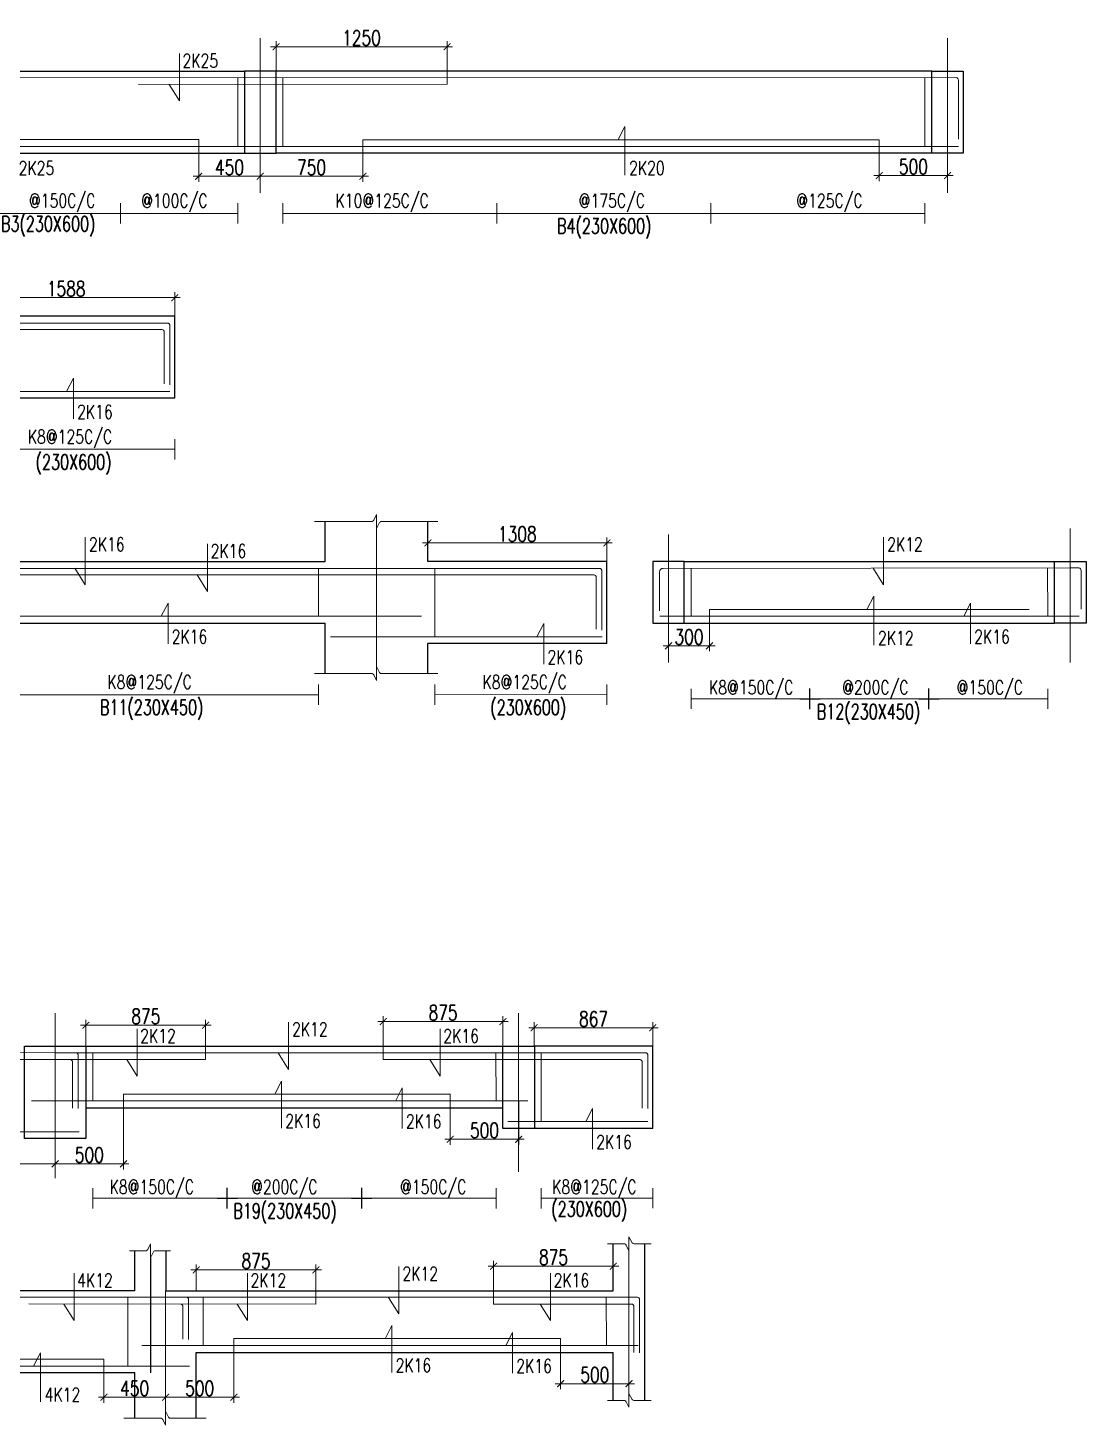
# Model space of a CAD drawing. Header units: inches. Extents: x 5501426 to 5570916, y 463710 to 505098.
# Drawn here: x 5518980 to 5526714, y 472839 to 483052 of the extents above; entities that cross this region are included whole.
import ezdxf

# ---------------------------------------------------------------- set-up
doc = ezdxf.new("R2010")
doc.units = ezdxf.units.IN
doc.header["$LTSCALE"] = 700
doc.header["$MEASUREMENT"] = 0
doc.header["$PDMODE"] = 2
doc.header["$PDSIZE"] = 75
doc.linetypes.add('CONTINULUS', pattern=[0])
doc.layers.get('0').update_dxf_attribs({"color": 1})
doc.layers.get('DEFPOINTS').update_dxf_attribs({"color": 250})
for name, color, linetype in [('M-BEAM', 4, 'Continuous'), ('MC-ARROW', 8, 'Continuous'), ('MC-STIRRUPS-LINE', 252, 'Continuous'), ('STR-Beam', 4, 'Continuous'), ('STR-Beam Number', 6, 'Continuous'), ('STR-Column', 5, 'Continuous'), ('STR-Steel Text', 84, 'Continuous'), ('STR-STIRRUPS-LINE', 252, 'Continuous')]:
    doc.layers.add(name, color=color, linetype=linetype)
doc.layers.add('MC-DIMENTION', color=9, linetype='Continuous', lineweight=9)
doc.layers.add('STR-Reinf', color=2, linetype='Continuous', lineweight=15)
doc.styles.add('ROMANS', font='romans.shx', dxfattribs={"width": 0.75})
doc.styles.add('S', font='SIMPLEX.shx', dxfattribs={"width": 0.75})
doc.dimstyles.new('100-2.5', dxfattribs={"dimscale": 100, "dimtxt": 2.25, "dimasz": 1.25, "dimexe": 1.25, "dimexo": 1.2, "dimgap": 0.75, "dimtad": 1, "dimdec": 0, "dimzin": 9, "dimdsep": 46, "dimtxsty": 'ROMANS', "dimblk1": 'ARCHTICK', "dimblk2": 'ARCHTICK', "dimsah": 1, "dimcen": 0, "dimdle": 1.25, "dimclrd": 1, "dimclre": 1, "dimclrt": 3, "dimadec": 0, "dimazin": 0, "dimtfac": 1, "dimtdec": 0, "dimtmove": 0, "dimatfit": 3, "dimldrblk": 'ARCHTICK', "dimfxl": 1, "dimtolj": 1, "dimtzin": 0, "dimlwd": -1, "dimlwe": -1, "dimarcsym": 0})

# ---------------------------------------------------------------- blocks, each defined once
blk = doc.blocks.new('_ARCHTICK')
at = {"color": 0, "linetype": 'ByBlock', "const_width": 0.15}
blk.add_lwpolyline([(-0.5, -0.5), (0.5, 0.5)], dxfattribs=at)
blk = doc.blocks.new('*D516')
at = {"layer": 'DEFPOINTS', "color": 0, "linetype": 'CONTINULUS'}
for p in [(5520793, 482914), (5520793, 482736), (5522043, 482640)]:
    blk.add_point(p, dxfattribs=at)
at = {"layer": 'MC-DIMENTION', "color": 251}
for p, q in [((5522083, 482914), (5520753, 482914)), ((5520793, 482736), (5520793, 482954)), ((5522043, 482640), (5522043, 482954))]:
    blk.add_line(p, q, dxfattribs=at)
at = {"layer": 'MC-DIMENTION', "color": 251, "linetype": 'ByBlock', "xscale": 50, "yscale": 50, "zscale": 50, "rotation": 180}
blk.add_blockref('_ARCHTICK', (5520793, 482914), dxfattribs=at)
at = {"layer": 'MC-DIMENTION', "color": 251, "linetype": 'ByBlock', "xscale": 50, "yscale": 50, "zscale": 50}
blk.add_blockref('_ARCHTICK', (5522043, 482914), dxfattribs=at)
at = {"layer": 'MC-DIMENTION', "color": 3, "linetype": 'CONTINULUS', "ltscale": 0.05, "insert": (5521418, 482979), "char_height": 110, "attachment_point": 5, "style": 'ROMANS'}
blk.add_mtext('\\A1;1250', dxfattribs=at)
blk = doc.blocks.new('*D519')
at = {"layer": 'DEFPOINTS', "color": 0, "linetype": 'CONTINULUS'}
for p in [(5520678, 482182), (5521428, 482233), (5521428, 481967)]:
    blk.add_point(p, dxfattribs=at)
at = {"layer": 'MC-DIMENTION', "color": 251}
for p, q in [((5520678, 482182), (5520678, 481927)), ((5521428, 482233), (5521428, 481927)), ((5520638, 481967), (5521468, 481967))]:
    blk.add_line(p, q, dxfattribs=at)
at = {"layer": 'MC-DIMENTION', "color": 251, "linetype": 'ByBlock', "xscale": 50, "yscale": 50, "zscale": 50, "rotation": 180}
blk.add_blockref('_ARCHTICK', (5520678, 481967), dxfattribs=at)
at = {"layer": 'MC-DIMENTION', "color": 251, "linetype": 'ByBlock', "xscale": 50, "yscale": 50, "zscale": 50}
blk.add_blockref('_ARCHTICK', (5521428, 481967), dxfattribs=at)
at = {"layer": 'MC-DIMENTION', "color": 3, "linetype": 'CONTINULUS', "ltscale": 0.05, "insert": (5521053, 482032), "char_height": 110, "attachment_point": 5, "style": 'ROMANS'}
blk.add_mtext('\\A1;750', dxfattribs=at)
blk = doc.blocks.new('*D525')
at = {"layer": 'DEFPOINTS', "color": 0, "linetype": 'CONTINULUS'}
for p in [(5525202, 482233), (5525702, 482186), (5525702, 481972)]:
    blk.add_point(p, dxfattribs=at)
at = {"layer": 'MC-DIMENTION', "color": 251}
for p, q in [((5525202, 482233), (5525202, 481932)), ((5525702, 482186), (5525702, 481932)), ((5525162, 481972), (5525742, 481972))]:
    blk.add_line(p, q, dxfattribs=at)
at = {"layer": 'MC-DIMENTION', "color": 251, "linetype": 'ByBlock', "xscale": 50, "yscale": 50, "zscale": 50, "rotation": 180}
blk.add_blockref('_ARCHTICK', (5525202, 481972), dxfattribs=at)
at = {"layer": 'MC-DIMENTION', "color": 251, "linetype": 'ByBlock', "xscale": 50, "yscale": 50, "zscale": 50}
blk.add_blockref('_ARCHTICK', (5525702, 481972), dxfattribs=at)
at = {"layer": 'MC-DIMENTION', "color": 3, "linetype": 'CONTINULUS', "ltscale": 0.05, "insert": (5525452, 482037), "char_height": 110, "attachment_point": 5, "style": 'ROMANS'}
blk.add_mtext('\\A1;500', dxfattribs=at)
blk = doc.blocks.new('*D527')
at = {"layer": 'DEFPOINTS', "color": 0, "linetype": 'CONTINULUS'}
for p in [(5520228, 482236), (5520678, 482182), (5520678, 481967)]:
    blk.add_point(p, dxfattribs=at)
at = {"layer": 'MC-DIMENTION', "color": 251}
for p, q in [((5520228, 482236), (5520228, 481927)), ((5520678, 482182), (5520678, 481927)), ((5520188, 481967), (5520718, 481967))]:
    blk.add_line(p, q, dxfattribs=at)
at = {"layer": 'MC-DIMENTION', "color": 251, "linetype": 'ByBlock', "xscale": 50, "yscale": 50, "zscale": 50, "rotation": 180}
blk.add_blockref('_ARCHTICK', (5520228, 481967), dxfattribs=at)
at = {"layer": 'MC-DIMENTION', "color": 251, "linetype": 'ByBlock', "xscale": 50, "yscale": 50, "zscale": 50}
blk.add_blockref('_ARCHTICK', (5520678, 481967), dxfattribs=at)
at = {"layer": 'MC-DIMENTION', "color": 3, "linetype": 'CONTINULUS', "ltscale": 0.05, "insert": (5520453, 482032), "char_height": 110, "attachment_point": 5, "style": 'ROMANS'}
blk.add_mtext('\\A1;450', dxfattribs=at)
blk = doc.blocks.new('*D550')
at = {"layer": 'DEFPOINTS', "color": 0, "linetype": 'CONTINULUS'}
for p in [(5518465, 481080), (5518465, 480945), (5520053, 480945)]:
    blk.add_point(p, dxfattribs=at)
at = {"layer": 'MC-DIMENTION', "color": 251}
for p, q in [((5520093, 481080), (5518425, 481080)), ((5518465, 480945), (5518465, 481120)), ((5520053, 480945), (5520053, 481120))]:
    blk.add_line(p, q, dxfattribs=at)
at = {"layer": 'MC-DIMENTION', "color": 251, "linetype": 'ByBlock', "xscale": 50, "yscale": 50, "zscale": 50, "rotation": 180}
blk.add_blockref('_ARCHTICK', (5518465, 481080), dxfattribs=at)
at = {"layer": 'MC-DIMENTION', "color": 251, "linetype": 'ByBlock', "xscale": 50, "yscale": 50, "zscale": 50}
blk.add_blockref('_ARCHTICK', (5520053, 481080), dxfattribs=at)
at = {"layer": 'MC-DIMENTION', "color": 3, "linetype": 'CONTINULUS', "ltscale": 0.05, "insert": (5519259, 481145), "char_height": 110, "attachment_point": 5, "style": 'ROMANS'}
blk.add_mtext('\\A1;1588', dxfattribs=at)
blk = doc.blocks.new('*D572')
at = {"layer": 'DEFPOINTS', "color": 0, "linetype": 'CONTINULUS'}
for p in [(5521903, 479287), (5521903, 479151), (5523211, 479151)]:
    blk.add_point(p, dxfattribs=at)
at = {"layer": 'MC-DIMENTION', "color": 251}
for p, q in [((5523251, 479287), (5521863, 479287)), ((5521903, 479151), (5521903, 479327)), ((5523211, 479151), (5523211, 479327))]:
    blk.add_line(p, q, dxfattribs=at)
at = {"layer": 'MC-DIMENTION', "color": 251, "linetype": 'ByBlock', "xscale": 50, "yscale": 50, "zscale": 50, "rotation": 180}
blk.add_blockref('_ARCHTICK', (5521903, 479287), dxfattribs=at)
at = {"layer": 'MC-DIMENTION', "color": 251, "linetype": 'ByBlock', "xscale": 50, "yscale": 50, "zscale": 50}
blk.add_blockref('_ARCHTICK', (5523211, 479287), dxfattribs=at)
at = {"layer": 'MC-DIMENTION', "color": 3, "linetype": 'CONTINULUS', "ltscale": 0.05, "insert": (5522557, 479352), "char_height": 110, "attachment_point": 5, "style": 'ROMANS'}
blk.add_mtext('\\A1;1308', dxfattribs=at)
blk = doc.blocks.new('*D576')
at = {"layer": 'DEFPOINTS', "color": 0, "linetype": 'CONTINULUS'}
for p in [(5523962, 478801), (5523662, 478750), (5523962, 478535)]:
    blk.add_point(p, dxfattribs=at)
at = {"layer": 'MC-DIMENTION', "color": 251}
for p, q in [((5523962, 478801), (5523962, 478495)), ((5523662, 478750), (5523662, 478495)), ((5523622, 478535), (5524002, 478535))]:
    blk.add_line(p, q, dxfattribs=at)
at = {"layer": 'MC-DIMENTION', "color": 251, "linetype": 'ByBlock', "xscale": 50, "yscale": 50, "zscale": 50, "rotation": 180}
blk.add_blockref('_ARCHTICK', (5523662, 478535), dxfattribs=at)
at = {"layer": 'MC-DIMENTION', "color": 251, "linetype": 'ByBlock', "xscale": 50, "yscale": 50, "zscale": 50}
blk.add_blockref('_ARCHTICK', (5523962, 478535), dxfattribs=at)
at = {"layer": 'MC-DIMENTION', "color": 3, "linetype": 'CONTINULUS', "ltscale": 0.05, "insert": (5523812, 478600), "char_height": 110, "attachment_point": 5, "style": 'ROMANS'}
blk.add_mtext('\\A1;300', dxfattribs=at)
blk = doc.blocks.new('*D631')
at = {"layer": 'DEFPOINTS', "color": 0, "linetype": 'CONTINULUS'}
for p in [(5518353, 475033), (5519178, 474983), (5519178, 474748)]:
    blk.add_point(p, dxfattribs=at)
at = {"layer": 'MC-DIMENTION', "color": 251}
for p, q in [((5518353, 475033), (5518353, 474708)), ((5519178, 474983), (5519178, 474708)), ((5518313, 474748), (5519218, 474748))]:
    blk.add_line(p, q, dxfattribs=at)
at = {"layer": 'MC-DIMENTION', "color": 251, "linetype": 'ByBlock', "xscale": 50, "yscale": 50, "zscale": 50, "rotation": 180}
blk.add_blockref('_ARCHTICK', (5518353, 474748), dxfattribs=at)
at = {"layer": 'MC-DIMENTION', "color": 251, "linetype": 'ByBlock', "xscale": 50, "yscale": 50, "zscale": 50}
blk.add_blockref('_ARCHTICK', (5519178, 474748), dxfattribs=at)
at = {"layer": 'MC-DIMENTION', "color": 3, "linetype": 'CONTINULUS', "ltscale": 0.05, "insert": (5518766, 474813), "char_height": 110, "attachment_point": 5, "style": 'ROMANS'}
blk.add_mtext('\\A1;825', dxfattribs=at)
blk = doc.blocks.new('*D634')
at = {"layer": 'DEFPOINTS', "color": 0, "linetype": 'CONTINULUS'}
for p in [(5522680, 475743), (5522680, 475608), (5523547, 475608)]:
    blk.add_point(p, dxfattribs=at)
at = {"layer": 'MC-DIMENTION', "color": 251}
for p, q in [((5523587, 475743), (5522640, 475743)), ((5522680, 475608), (5522680, 475783)), ((5523547, 475608), (5523547, 475783))]:
    blk.add_line(p, q, dxfattribs=at)
at = {"layer": 'MC-DIMENTION', "color": 251, "linetype": 'ByBlock', "xscale": 50, "yscale": 50, "zscale": 50, "rotation": 180}
blk.add_blockref('_ARCHTICK', (5522680, 475743), dxfattribs=at)
at = {"layer": 'MC-DIMENTION', "color": 251, "linetype": 'ByBlock', "xscale": 50, "yscale": 50, "zscale": 50}
blk.add_blockref('_ARCHTICK', (5523547, 475743), dxfattribs=at)
at = {"layer": 'MC-DIMENTION', "color": 3, "linetype": 'CONTINULUS', "ltscale": 0.05, "insert": (5523114, 475808), "char_height": 110, "attachment_point": 5, "style": 'ROMANS'}
blk.add_mtext('\\A1;867', dxfattribs=at)
blk = doc.blocks.new('*D637')
at = {"layer": 'DEFPOINTS', "color": 0, "linetype": 'CONTINULUS'}
for p in [(5522451, 475788), (5521576, 475510), (5522451, 475608)]:
    blk.add_point(p, dxfattribs=at)
at = {"layer": 'MC-DIMENTION', "color": 251}
for p, q in [((5521576, 475510), (5521576, 475828)), ((5522451, 475608), (5522451, 475828)), ((5521536, 475788), (5522491, 475788))]:
    blk.add_line(p, q, dxfattribs=at)
at = {"layer": 'MC-DIMENTION', "color": 251, "linetype": 'ByBlock', "xscale": 50, "yscale": 50, "zscale": 50, "rotation": 180}
blk.add_blockref('_ARCHTICK', (5521576, 475788), dxfattribs=at)
at = {"layer": 'MC-DIMENTION', "color": 251, "linetype": 'ByBlock', "xscale": 50, "yscale": 50, "zscale": 50}
blk.add_blockref('_ARCHTICK', (5522451, 475788), dxfattribs=at)
at = {"layer": 'MC-DIMENTION', "color": 3, "linetype": 'CONTINULUS', "ltscale": 0.05, "insert": (5522014, 475853), "char_height": 110, "attachment_point": 5, "style": 'ROMANS'}
blk.add_mtext('\\A1;875', dxfattribs=at)
blk = doc.blocks.new('*D641')
at = {"layer": 'DEFPOINTS', "color": 0, "linetype": 'CONTINULUS'}
for p in [(5522067, 475258), (5522567, 475208), (5522567, 474928)]:
    blk.add_point(p, dxfattribs=at)
at = {"layer": 'MC-DIMENTION', "color": 251}
for p, q in [((5522067, 475258), (5522067, 474888)), ((5522567, 475208), (5522567, 474888)), ((5522027, 474928), (5522607, 474928))]:
    blk.add_line(p, q, dxfattribs=at)
at = {"layer": 'MC-DIMENTION', "color": 251, "linetype": 'ByBlock', "xscale": 50, "yscale": 50, "zscale": 50, "rotation": 180}
blk.add_blockref('_ARCHTICK', (5522067, 474928), dxfattribs=at)
at = {"layer": 'MC-DIMENTION', "color": 251, "linetype": 'ByBlock', "xscale": 50, "yscale": 50, "zscale": 50}
blk.add_blockref('_ARCHTICK', (5522567, 474928), dxfattribs=at)
at = {"layer": 'MC-DIMENTION', "color": 3, "linetype": 'CONTINULUS', "ltscale": 0.05, "insert": (5522317, 474993), "char_height": 110, "attachment_point": 5, "style": 'ROMANS'}
blk.add_mtext('\\A1;500', dxfattribs=at)
blk = doc.blocks.new('*D642')
at = {"layer": 'DEFPOINTS', "color": 0, "linetype": 'CONTINULUS'}
for p in [(5519678, 475258), (5519178, 474983), (5519678, 474748)]:
    blk.add_point(p, dxfattribs=at)
at = {"layer": 'MC-DIMENTION', "color": 251}
for p, q in [((5519678, 475258), (5519678, 474708)), ((5519178, 474983), (5519178, 474708)), ((5519138, 474748), (5519718, 474748))]:
    blk.add_line(p, q, dxfattribs=at)
at = {"layer": 'MC-DIMENTION', "color": 251, "linetype": 'ByBlock', "xscale": 50, "yscale": 50, "zscale": 50, "rotation": 180}
blk.add_blockref('_ARCHTICK', (5519178, 474748), dxfattribs=at)
at = {"layer": 'MC-DIMENTION', "color": 251, "linetype": 'ByBlock', "xscale": 50, "yscale": 50, "zscale": 50}
blk.add_blockref('_ARCHTICK', (5519678, 474748), dxfattribs=at)
at = {"layer": 'MC-DIMENTION', "color": 3, "linetype": 'CONTINULUS', "ltscale": 0.05, "insert": (5519428, 474813), "char_height": 110, "attachment_point": 5, "style": 'ROMANS'}
blk.add_mtext('\\A1;500', dxfattribs=at)
blk = doc.blocks.new('*D644')
at = {"layer": 'DEFPOINTS', "color": 0, "linetype": 'CONTINULUS'}
for p in [(5519403, 475761), (5519403, 475608), (5520278, 475510)]:
    blk.add_point(p, dxfattribs=at)
at = {"layer": 'MC-DIMENTION', "color": 251}
for p, q in [((5520318, 475761), (5519363, 475761)), ((5519403, 475608), (5519403, 475801)), ((5520278, 475510), (5520278, 475801))]:
    blk.add_line(p, q, dxfattribs=at)
at = {"layer": 'MC-DIMENTION', "color": 251, "linetype": 'ByBlock', "xscale": 50, "yscale": 50, "zscale": 50, "rotation": 180}
blk.add_blockref('_ARCHTICK', (5519403, 475761), dxfattribs=at)
at = {"layer": 'MC-DIMENTION', "color": 251, "linetype": 'ByBlock', "xscale": 50, "yscale": 50, "zscale": 50}
blk.add_blockref('_ARCHTICK', (5520278, 475761), dxfattribs=at)
at = {"layer": 'MC-DIMENTION', "color": 3, "linetype": 'CONTINULUS', "ltscale": 0.05, "insert": (5519841, 475826), "char_height": 110, "attachment_point": 5, "style": 'ROMANS'}
blk.add_mtext('\\A1;875', dxfattribs=at)
blk = doc.blocks.new('*D650')
at = {"layer": 'DEFPOINTS', "color": 0, "linetype": 'CONTINULUS'}
for p in [(5519535, 473321), (5519985, 473271), (5519985, 473042)]:
    blk.add_point(p, dxfattribs=at)
at = {"layer": 'MC-DIMENTION', "color": 251}
for p, q in [((5519535, 473321), (5519535, 473002)), ((5519985, 473271), (5519985, 473002)), ((5519495, 473042), (5520025, 473042))]:
    blk.add_line(p, q, dxfattribs=at)
at = {"layer": 'MC-DIMENTION', "color": 251, "linetype": 'ByBlock', "xscale": 50, "yscale": 50, "zscale": 50, "rotation": 180}
blk.add_blockref('_ARCHTICK', (5519535, 473042), dxfattribs=at)
at = {"layer": 'MC-DIMENTION', "color": 251, "linetype": 'ByBlock', "xscale": 50, "yscale": 50, "zscale": 50}
blk.add_blockref('_ARCHTICK', (5519985, 473042), dxfattribs=at)
at = {"layer": 'MC-DIMENTION', "color": 3, "linetype": 'CONTINULUS', "ltscale": 0.05, "insert": (5519760, 473107), "char_height": 110, "attachment_point": 5, "style": 'ROMANS'}
blk.add_mtext('\\A1;450', dxfattribs=at)
blk = doc.blocks.new('*D652')
at = {"layer": 'DEFPOINTS', "color": 0, "linetype": 'CONTINULUS'}
for p in [(5523258, 474000), (5523258, 473820), (5522383, 473723)]:
    blk.add_point(p, dxfattribs=at)
at = {"layer": 'MC-DIMENTION', "color": 251}
for p, q in [((5522343, 474000), (5523298, 474000)), ((5522383, 473723), (5522383, 474040)), ((5523258, 473820), (5523258, 474040))]:
    blk.add_line(p, q, dxfattribs=at)
at = {"layer": 'MC-DIMENTION', "color": 251, "linetype": 'ByBlock', "xscale": 50, "yscale": 50, "zscale": 50, "rotation": 180}
blk.add_blockref('_ARCHTICK', (5522383, 474000), dxfattribs=at)
at = {"layer": 'MC-DIMENTION', "color": 251, "linetype": 'ByBlock', "xscale": 50, "yscale": 50, "zscale": 50}
blk.add_blockref('_ARCHTICK', (5523258, 474000), dxfattribs=at)
at = {"layer": 'MC-DIMENTION', "color": 3, "linetype": 'CONTINULUS', "ltscale": 0.05, "insert": (5522821, 474065), "char_height": 110, "attachment_point": 5, "style": 'ROMANS'}
blk.add_mtext('\\A1;875', dxfattribs=at)
blk = doc.blocks.new('*D653')
at = {"layer": 'DEFPOINTS', "color": 0, "linetype": 'CONTINULUS'}
for p in [(5522873, 473471), (5523373, 473421), (5523373, 473141)]:
    blk.add_point(p, dxfattribs=at)
at = {"layer": 'MC-DIMENTION', "color": 251}
for p, q in [((5522873, 473471), (5522873, 473101)), ((5523373, 473421), (5523373, 473101)), ((5522833, 473141), (5523413, 473141))]:
    blk.add_line(p, q, dxfattribs=at)
at = {"layer": 'MC-DIMENTION', "color": 251, "linetype": 'ByBlock', "xscale": 50, "yscale": 50, "zscale": 50, "rotation": 180}
blk.add_blockref('_ARCHTICK', (5522873, 473141), dxfattribs=at)
at = {"layer": 'MC-DIMENTION', "color": 251, "linetype": 'ByBlock', "xscale": 50, "yscale": 50, "zscale": 50}
blk.add_blockref('_ARCHTICK', (5523373, 473141), dxfattribs=at)
at = {"layer": 'MC-DIMENTION', "color": 3, "linetype": 'CONTINULUS', "ltscale": 0.05, "insert": (5523123, 473206), "char_height": 110, "attachment_point": 5, "style": 'ROMANS'}
blk.add_mtext('\\A1;500', dxfattribs=at)
blk = doc.blocks.new('*D654')
at = {"layer": 'DEFPOINTS', "color": 0, "linetype": 'CONTINULUS'}
for p in [(5520485, 473471), (5519985, 473271), (5520485, 473042)]:
    blk.add_point(p, dxfattribs=at)
at = {"layer": 'MC-DIMENTION', "color": 251}
for p, q in [((5520485, 473471), (5520485, 473002)), ((5519985, 473271), (5519985, 473002)), ((5519945, 473042), (5520525, 473042))]:
    blk.add_line(p, q, dxfattribs=at)
at = {"layer": 'MC-DIMENTION', "color": 251, "linetype": 'ByBlock', "xscale": 50, "yscale": 50, "zscale": 50, "rotation": 180}
blk.add_blockref('_ARCHTICK', (5519985, 473042), dxfattribs=at)
at = {"layer": 'MC-DIMENTION', "color": 251, "linetype": 'ByBlock', "xscale": 50, "yscale": 50, "zscale": 50}
blk.add_blockref('_ARCHTICK', (5520485, 473042), dxfattribs=at)
at = {"layer": 'MC-DIMENTION', "color": 3, "linetype": 'CONTINULUS', "ltscale": 0.05, "insert": (5520235, 473107), "char_height": 110, "attachment_point": 5, "style": 'ROMANS'}
blk.add_mtext('\\A1;500', dxfattribs=at)
blk = doc.blocks.new('*D655')
at = {"layer": 'DEFPOINTS', "color": 0, "linetype": 'CONTINULUS'}
for p in [(5520210, 473973), (5520210, 473820), (5521085, 473723)]:
    blk.add_point(p, dxfattribs=at)
at = {"layer": 'MC-DIMENTION', "color": 251}
for p, q in [((5520210, 473820), (5520210, 474013)), ((5521085, 473723), (5521085, 474013)), ((5521125, 473973), (5520170, 473973))]:
    blk.add_line(p, q, dxfattribs=at)
at = {"layer": 'MC-DIMENTION', "color": 251, "linetype": 'ByBlock', "xscale": 50, "yscale": 50, "zscale": 50, "rotation": 180}
blk.add_blockref('_ARCHTICK', (5520210, 473973), dxfattribs=at)
at = {"layer": 'MC-DIMENTION', "color": 251, "linetype": 'ByBlock', "xscale": 50, "yscale": 50, "zscale": 50}
blk.add_blockref('_ARCHTICK', (5521085, 473973), dxfattribs=at)
at = {"layer": 'MC-DIMENTION', "color": 3, "linetype": 'CONTINULUS', "ltscale": 0.05, "insert": (5520647, 474038), "char_height": 110, "attachment_point": 5, "style": 'ROMANS'}
blk.add_mtext('\\A1;875', dxfattribs=at)

msp = doc.modelspace()

# ---------------------------------------------------------------- linework, layer by layer
at = {"color": 8, "linetype": 'ByBlock', "lineweight": 0}
for p, q in [((5520678.3, 482977.7, -111945.6), (5520678.3, 481847.2, -111945.6)), ((5525701.7, 482977.7, -112213.2), (5525701.7, 481847.2, -112213.2)), ((5520513.4, 481696.3, -111921.6), (5517938.5, 481696.3, -111956.4)), ((5525536.4, 481696.3, -112247.5), (5520843.4, 481696.3, -111946.4)), ((5520053.3, 479971.5, -22598), (5518515, 479971.3, -23453.1)), ((5521508.4, 479454, 1232.6), (5521528.2, 479494.1, 1232.6)), ((5521528.2, 479494.1, 1232.6), (5521528.2, 479393.2, 1232.6)), ((5521074.6, 479443.9, 1241.9), (5521496.6, 479444, 1232.6)), ((5521528.2, 479393.2, 1232.6), (5521550.3, 479435.9, 1232.6)), ((5521528.2, 479393.2, 1232.6), (5521528.2, 478383, 1232.6)), ((5521567.7, 479444, 1232.6), (5521976.6, 479444.1, 1208.6)), ((5526599, 479393.2, -1139.8), (5526599, 478412.7, -1139.8)), ((5523661.7, 479347.5, -446.7), (5523662.3, 478413, -439.3)), ((5521528.2, 478282.1, 1232.6), (5521528.2, 478383, 1232.6)), ((5521528.2, 478383, 1232.6), (5521550.3, 478340.2, 1232.6)), ((5521074.6, 478332.5, 1241.9), (5521496.6, 478332.2, 1232.6)), ((5521508.4, 478322.2, 1232.6), (5521528.2, 478282.1, 1232.6)), ((5521567.7, 478332.2, 1232.6), (5521976.6, 478332.3, 1208.6)), ((5521103.1, 478177.9, 1253), (5518677.2, 478177.9, -43.3)), ((5523211.1, 478178.1, 4470.7), (5521953.3, 478177.9, 1228.4)), ((5526434, 478147.2, -1108.8), (5523826.8, 478147.2, -451.4)), ((5519178.5, 475849.7, -100008.3), (5519178.5, 474644.2, -100008.3)), ((5522566.6, 475849.5, -1245), (5522566.6, 474689.9, -1245)), ((5522401.5, 474496.9, -12859.7), (5519454.2, 474496.9, -714.8)), ((5523547.2, 474497.1, 7630), (5522730.3, 474496.9, 556.9)), ((5523373.1, 474113.4, 12547.5), (5523373.1, 474214.3, 12547.5)), ((5523373.1, 474214.3, 12547.5), (5523395.3, 474171.6, 12547.5)), ((5519720.9, 474113, 211925.8), (5519843.4, 474113.2, 11873.3)), ((5519855.2, 474123.1, 11873.3), (5519875, 474163.2, 11873.3)), ((5519875, 474163.2, 11873.3), (5519875, 474062.3, 11873.3)), ((5519875, 474062.3, 11873.3), (5519897.2, 474105.1, 11873.3)), ((5519914.5, 474113.1, 11873.3), (5520021.9, 474113.2, 111867)), ((5523341.5, 474163.5, 12547.5), (5523216.8, 474163.5, 12547.5)), ((5523353.3, 474153.5, 12547.5), (5523373.1, 474113.4, 12547.5)), ((5523373.1, 474113.4, 11761), (5523373.1, 473032.5, 11761)), ((5523412.7, 474163.5, 12547.5), (5523534.3, 474163.6, -86884)), ((5519985, 473820.3, -87002.3), (5519985, 472857, -87002.3)), ((5523373.1, 472968.6, 12547.5), (5523373.1, 473069.6, 12547.5)), ((5523373.1, 473069.6, 12547.5), (5523395.3, 473026.8, 12547.5)), ((5523341.5, 473018.7, 12547.5), (5523216.8, 473018.7, 12547.5)), ((5523353.3, 473008.7, 12547.5), (5523373.1, 472968.6, 12547.5)), ((5523412.7, 473018.7, 12547.5), (5523534.3, 473018.9, -86884)), ((5519953.4, 472888.9, 12404.7), (5519679.6, 472888.9, 12404.7)), ((5519965.2, 472879, 12404.7), (5519985, 472838.8, 12404.7)), ((5519985, 472838.9, 12404.7), (5519985, 472939.8, 12404.7)), ((5519985, 472939.8, 12404.7), (5520007.2, 472897, 12404.7)), ((5520024.6, 472889, 12404.7), (5520283.4, 472889.1, -87026.8))]:
    msp.add_line(p, q, dxfattribs=at)
for centre, radius, start, end in [((5521492.8, 479460.4, 1232.6), 16.8, 282.864, 337.63999), ((5521564.9, 479427.2, 1232.6), 17, 80.51878, 149.1919), ((5521492.8, 478315.8, 1232.6), 16.8, 22.36001, 77.136), ((5521564.9, 478348.9, 1232.6), 17, 210.8081, 279.48122), ((5519839.7, 474129.5, 11873.3), 16.8, 282.864, 337.63999), ((5519911.8, 474096.4, 11873.3), 17, 80.51878, 149.1919), ((5523337.8, 474147.2, 12547.5), 16.8, 22.36001, 77.136), ((5523409.9, 474180.3, 12547.5), 17, 210.8081, 279.48122), ((5523337.8, 473002.4, 12547.5), 16.8, 22.36001, 77.136), ((5523409.9, 473035.5, 12547.5), 17, 210.8081, 279.48122), ((5519949.7, 472872.6, 12404.7), 16.8, 22.36001, 77.136), ((5520021.8, 472905.7, 12404.7), 17, 210.8081, 279.48122)]:
    msp.add_arc(centre, radius, start, end, dxfattribs=at)
at = {"layer": 'M-BEAM'}
for p, q in [((5518668.5, 482735.6, -111950.6), (5520563.4, 482735.8, -111952.6)), ((5525586.7, 482735.6, -112213.2), (5520793.3, 482735.8, -111945.6)), ((5517888.5, 482135.7, -111951.3), (5520563.3, 482135.8, -111952.7)), ((5525586.7, 482135.8, -112216.6), (5520793.2, 482135.8, -111945.7)), ((5520053.4, 480944.6, -22588.2), (5518465, 480944.6, -23452.3)), ((5520053.4, 480344.8, -25779.3), (5520053.4, 480944.6, -22589.1)), ((5520053.4, 480344.8, -25773.2), (5518464.9, 480344.6, -23452.4)), ((5518627.2, 479151.3, -38.4), (5519726.6, 479151.3, 24946.1)), ((5523211.2, 479151.2, 4480.4), (5521903.3, 479151.3, 1229.2)), ((5523211.2, 478551.5, 1289.4), (5523211.2, 479151.2, 4479.5)), ((5523776.8, 479151.2, -446.5), (5524556.8, 479151.2, -445.9)), ((5524556.8, 479151.1, -445.7), (5526484, 479151.2, -1139.8)), ((5518627.2, 478701.3, -38.3), (5521153.1, 478701.3, 1221.9)), ((5523776.8, 478701.2, -446.4), (5526484, 478701.2, -1139.9)), ((5523211.2, 478551.5, 1295.5), (5521903.2, 478551.3, 1229.1)), ((5519404.2, 475607.5, -979.8), (5520503.6, 475607.5, 24004.6)), ((5523547.3, 475607.5, 7369.8), (5522680.2, 475607.5, 287.8)), ((5523547.3, 475007.7, 4178.7), (5523547.3, 475607.5, 7368.9)), ((5519404.2, 475157.5, -979.7), (5522451.5, 475157.5, -13160.8)), ((5523547.3, 475007.7, 4184.9), (5522680.1, 475007.5, 287.7)), ((5519760, 473820.3, 12026.2), (5516935.2, 473820.4, 12373.1)), ((5520210.7, 473820.3, 12026.2), (5521310.1, 473820.3, 37010.6)), ((5520209.9, 473370.3, 12029.3), (5523258, 473370.3, -154.8)), ((5519760, 473220.5, 12022.7), (5517154.8, 473220.5, 12343.8))]:
    msp.add_line(p, q, dxfattribs=at)
for points, elevation in [([(5525586.7, 482735.8), (5525816.7, 482735.8), (5525816.7, 482135.8), (5525586.7, 482135.8)], -136131.2), ([(5523776.8, 479151.2), (5523546.8, 479151.2), (5523546.8, 478701.2), (5523776.8, 478701.2)], -446.4), ([(5526484, 479151.2), (5526714, 479151.2), (5526714, 478701.2), (5526484, 478701.2)], -446.4), ([(5518953.4, 475607.5), (5519403.3, 475607.5), (5519403.3, 474932.7), (5518953.4, 474932.7)], -979.8), ([(5522681.5, 475007.5), (5522451.5, 475007.5), (5522451.5, 475607.5), (5522681.5, 475607.5)], 293.8)]:
    msp.add_lwpolyline(points, close=True, dxfattribs=dict(at, elevation=elevation))
at = {"layer": 'MC-ARROW', "lineweight": 13}
for points, elevation in [([(5520011.6, 482638.4), (5520086.8, 482517.7), (5520086.8, 482864.1)], -136174.8), ([(5523292.9, 482235.8), (5523342.8, 482332), (5523342.8, 481974.8)], -136128.7), ([(5519262.4, 480394.7), (5519312.3, 480491), (5519312.3, 480193.1)], -22591.5), ([(5519323.3, 479102.6), (5519398.5, 478981.9), (5519398.5, 479328.3)], 24922.3), ([(5525157.4, 479102.6), (5525232.6, 478981.9), (5525232.6, 479328.3)], -469), ([(5520217.5, 479053.9), (5520292.7, 478933.2), (5520292.7, 479279.5)], 24903.1), ([(5525112.5, 478801.2), (5525162.4, 478897.5), (5525162.4, 478540.3)], -438.3), ([(5519953.8, 478751.3), (5520003.7, 478847.5), (5520003.7, 478549.7)], 24949.6), ([(5525819.7, 478751.2), (5525869.6, 478847.5), (5525869.6, 478549.7)], -442.2), ([(5522700.6, 478601.3), (5522750.5, 478697.6), (5522750.5, 478399.8)], 2090.1), ([(5519702.6, 475510.3), (5519777.8, 475389.6), (5519777.8, 475736)], -42.1), ([(5520807.9, 475559.1), (5520883.1, 475438.4), (5520883.1, 475784.8)], -22.9), ([(5521918.2, 475510.1), (5521993.4, 475389.4), (5521993.4, 475735.8)], 23961.7), ([(5520784.2, 475257.5), (5520834.1, 475353.8), (5520834.1, 475009.8)], -7057.4), ([(5521666.1, 475207.5), (5521716, 475303.8), (5521716, 475006)], 24008.2), ([(5523056.9, 475057.6), (5523106.8, 475153.9), (5523106.8, 474856.1)], 1148.6), ([(5521614.4, 473771.9), (5521689.6, 473651.2), (5521689.6, 473997.6)], 12983.1), ([(5519241.7, 473723.2), (5519316.9, 473602.4), (5519316.9, 473948.8)], 12963.9), ([(5520509.2, 473723.2), (5520584.3, 473602.4), (5520584.3, 473948.8)], 12963.9), ([(5522724.7, 473723), (5522799.9, 473602.2), (5522799.9, 473948.6)], 36967.7), ([(5521590.7, 473470.3), (5521640.6, 473566.6), (5521640.6, 473222.6)], 5948.6), ([(5522472.6, 473420.3), (5522522.5, 473516.6), (5522522.5, 473218.8)], 37014.2), ([(5519021, 473270.5), (5519070.9, 473366.8), (5519070.9, 473009.6)], 11097.7)]:
    msp.add_lwpolyline(points, dxfattribs=dict(at, elevation=elevation))
at = {"layer": 'MC-STIRRUPS-LINE', "lineweight": 13}
for p, q in [((5523826.8, 478221.1, -448.2), (5523826.8, 478073.3, -448.2)), ((5526434, 478221.1, -1108.8), (5526434, 478073.3, -1108.8))]:
    msp.add_line(p, q, dxfattribs=at)
at = {"layer": 'STR-Beam', "linetype": 'CONTINULUS', "ltscale": 0.05}
for p, q in [((5518627.2, 479151.3, -38.4), (5521153.1, 479151.3, 24945.5)), ((5519403.3, 475607.5, -983), (5522451.5, 475607.5, 10562.7)), ((5519990, 473820.3, 11190.1), (5523258.2, 473820.3, 23569.4))]:
    msp.add_line(p, q, dxfattribs=at)
at = {"layer": 'STR-Beam', "linetype": 'CONTINULUS', "ltscale": 0.05, "elevation": -111947.7}
msp.add_lwpolyline([(5520793.3, 482735.7), (5520563.3, 482735.7), (5520563.3, 482135.7), (5520793.3, 482135.7)], close=True, dxfattribs=at)
at = {"layer": 'STR-Column'}
for p, q in [((5521153.1, 479151.3, 24945.5), (5521153, 479444, 1235.2)), ((5521903.3, 479151.3, 1231.8), (5521903.3, 479444.1, 1236.8)), ((5521153.1, 478332.4, 1233.3), (5521153.1, 478701.3, 1218.4)), ((5521903.1, 478332.3, 1218.6), (5521903.2, 478551.3, 1224.3)), ((5519760, 473820.3, 11873.3), (5519759.9, 474113.2, 11885.8)), ((5519990, 473820.3, 111890.9), (5519990, 474113.2, 111895.2)), ((5523258.2, 473820.3, 13313.1), (5523258.3, 474163.5, 13320.7)), ((5523487.9, 473018.8, 13292.4), (5523488, 474163.6, 13300.9)), ((5520209.8, 472889.1, -87016.8), (5520209.9, 473370.3, -87006.1)), ((5523257.9, 473018.7, 13292.4), (5523258, 473370.3, 13303.1)), ((5519760, 472888.9, -86990.9), (5519760, 473220.5, -87003.1))]:
    msp.add_line(p, q, dxfattribs=at)
at = {"layer": 'STR-Reinf', "ltscale": 2}
for p, q in [((5512033.1, 482685.7, -112207.7), (5525764.9, 482688.4, -136174.5)), ((5520513.3, 482185.8, -111960.6), (5520512.7, 482687.4, -112016.2)), ((5520843.4, 482185.8, -111953.6), (5520844, 482687.5, -112009.2)), ((5525536.6, 482185.8, -112229.1), (5525536, 482688.6, -112284.9)), ((5519788.3, 482638.1, -111982.4), (5522043.3, 482639.6, -112024)), ((5512008.7, 482185.7, -112207.9), (5525781.2, 482185.8, -136130.7)), ((5518063.5, 482235.7, -111950.6), (5520228.3, 482235.8, -111947)), ((5521427.8, 482232.9, -111942.6), (5525201.8, 482232.9, -136140.3)), ((5520018, 480394.8, -22591.5), (5517751.8, 480394.8, -22591.5)), ((5521103, 478751.3, 1214), (5521102.4, 479102.8, 1158.4)), ((5521953.4, 478601.3, 1221.2), (5521954, 479103, 1165.6)), ((5523621.8, 479101.2, -437.5), (5526662.1, 479104.5, -1897)), ((5523826.8, 479101.7, -446.4), (5523826.8, 478751.2, -446.5)), ((5526433.9, 478751.2, -1147.8), (5526433.3, 479104.5, -1203.6)), ((5523596.8, 479076.2, -437.5), (5523596.8, 478791.2, -437.5)), ((5523962.1, 478801.2, -447.5), (5526299, 478801.2, -1133.1)), ((5521857.1, 478751.5, 2090.1), (5518461.2, 478751.5, 2090.1)), ((5523597.5, 478751.2, -437.7), (5526664, 478751.3, -1841.9)), ((5523175.8, 478601.5, 4477.2), (5521190.1, 478601.5, 2090.1)), ((5505560.1, 475557.1, 224.1), (5519351.6, 475561, -1044)), ((5520278.4, 475510.4, -44.2), (5516853.3, 475511.5, -82)), ((5519454.2, 475558, -979.8), (5519454.2, 475207.5, -979.8)), ((5522401.4, 475207.5, -13168.7), (5522400.8, 475559.1, -13224.3)), ((5522730.3, 475057.5, 279.8), (5522730.9, 475559.3, 224.2)), ((5522634.1, 475207.7, 1148.6), (5519006.3, 475207.7, -94015.2)), ((5522066.6, 475257.7, -14479.2), (5519678.5, 475257.7, -80245.7)), ((5523511.8, 475057.7, 7366.6), (5522488.5, 475057.7, -12292.7)), ((5505535.1, 474982.7, 212.5), (5519353.5, 474982.7, -988.9)), ((5505560.1, 473769.9, 223.1), (5520158.1, 473773.8, 11962)), ((5519709.8, 473270.5, 12003), (5519709.3, 473773.4, 11954.5)), ((5520260.7, 473770.8, 12026.2), (5520260.7, 473420.3, 12026.2)), ((5523207.9, 473420.3, -162.7), (5523207.4, 473771.9, -218.3)), ((5521084.9, 473723.2, 12961.8), (5518985, 473723.9, 12938.6)), ((5522873.1, 473470.6, -1473.2), (5520485, 473470.6, -67239.7)), ((5523440.6, 473420.6, 14154.6), (5519812.8, 473420.6, -81009.2)), ((5516733.7, 473270.5, 9251.3), (5520160, 473270.5, 12017.1)), ((5517385.2, 473320.5, 12719.1), (5519535, 473320.5, 12617.1))]:
    msp.add_line(p, q, dxfattribs=at)
at = {"layer": 'STR-Reinf'}
for p, q in [((5525780.5, 482668.4, -136187), (5525780.5, 482237.7, -136187)), ((5515047.4, 480894.6, -329.4), (5520001.6, 480894.6, -329.4)), ((5515097.4, 480847.2, -23502.5), (5519960.1, 480847.2, -23502.5)), ((5519975.8, 480827.2, -23515), (5519975.8, 480449.1, -23515)), ((5520017.2, 480874.6, -341.9), (5520017.2, 480443.9, -341.9)), ((5518485.7, 479101.3, 24352.1), (5523159.4, 479101.3, 26739.3)), ((5523175.1, 479081.3, 26726.8), (5523175.1, 478650.6, 26726.8)), ((5526600.3, 479104.5, -1154), (5526662.1, 479104.5, -1884.6)), ((5526677.8, 479084.5, -1897.1), (5526677.8, 478803.8, -1897.1)), ((5518535.7, 479053.9, 1179), (5523118, 479053.9, 3566.1)), ((5523133.6, 479033.9, 3553.7), (5523133.6, 478655.7, 3553.7)), ((5519178.5, 475560.9, -100008.3), (5523495.5, 475560.9, 2591.1)), ((5519347.3, 475540.9, 2578.6), (5519347.3, 475153.6, 2578.6)), ((5521576.5, 475510.2, -38494.2), (5523454, 475510.2, 6455.5)), ((5523511.1, 475540.9, 2578.6), (5523511.1, 475153.6, 2578.6)), ((5519305.9, 475490.2, 6443), (5519305.9, 475155.3, 6443)), ((5523469.7, 475490.2, 6443), (5523469.7, 475155.3, 6443)), ((5519985, 473773.8, -87002.3), (5523434.9, 473773.8, 15597.1)), ((5520112.4, 473703, 19449), (5520112.4, 473466.9, 19449)), ((5520153.8, 473753.8, 15584.6), (5520153.8, 473465.2, 15584.6)), ((5522383, 473723, -25488.2), (5523393.5, 473723, 19461.5)), ((5523409.1, 473703, 19449), (5523409.1, 473368.2, 19449)), ((5523450.6, 473753.8, 15584.6), (5523450.6, 473366.4, 15584.6))]:
    msp.add_line(p, q, dxfattribs=at)
at = {"layer": 'STR-Reinf', "extrusion": (0.622407, 4.10875e-14, 0.782693)}
msp.add_arc((482668.4, -4409735.8, 3332694.3), 20, 270, 0.02097, dxfattribs=at)
at = {"layer": 'STR-Reinf', "extrusion": (0.622407, -2.79575e-11, 0.782693)}
msp.add_arc((480827.2, -4335064.6, 3417269), 20, 270, 0.02097, dxfattribs=at)
at = {"layer": 'STR-Reinf', "extrusion": (0.622407, -7.4433e-11, 0.782693)}
msp.add_arc((480874.6, -4320673.9, 3435432.2), 20, 270, 0.02097, dxfattribs=at)
at = {"layer": 'STR-Reinf', "extrusion": (0.622407, -8.15962e-11, 0.782693)}
msp.add_arc((479081.3, -4306297.8, 3458584.1), 20, 270, 0.02097, dxfattribs=at)
at = {"layer": 'STR-Reinf', "ltscale": 2, "extrusion": (0.00105, 0, 0.999999)}
msp.add_arc((5523619.2, 479076.2, 5363.9), 25, 90, 180, dxfattribs=at)
at = {"layer": 'STR-Reinf', "extrusion": (0.622407, 8.48439e-12, 0.782693)}
msp.add_arc((479084.5, -4326855, 3438360.5), 20, 270, 0.02097, dxfattribs=at)
at = {"layer": 'STR-Reinf', "extrusion": (0.622407, -2.47359e-11, 0.782693)}
msp.add_arc((479033.9, -4320688.5, 3440420.9), 20, 270, 0.02097, dxfattribs=at)
at = {"layer": 'STR-Reinf', "extrusion": (0.622407, -1.94285e-11, 0.782693)}
for centre in [(475490.2, -4315894.1, 3440300), (475490.2, -4319153.1, 3442891.5), (473703, -4308430.4, 3450981.6)]:
    msp.add_arc(centre, 20, 270, 0.02097, dxfattribs=at)
at = {"layer": 'STR-Reinf', "extrusion": (0.622407, -6.80466e-11, 0.782693)}
for centre in [(475540.9, -4318331.8, 3437301.1), (475540.9, -4321590.8, 3439892.7), (473753.8, -4310868, 3447982.8)]:
    msp.add_arc(centre, 20, 270, 0.02097, dxfattribs=at)
at = {"layer": 'STR-Reinf', "extrusion": (0.622407, -7.81496e-11, 0.782693)}
msp.add_arc((473753.8, -4313448.4, 3450034.7), 20, 270, 0.02097, dxfattribs=at)
at = {"layer": 'STR-Reinf', "extrusion": (0.622407, -1.28129e-12, 0.782693)}
msp.add_arc((473703, -4311010.7, 3453033.6), 20, 270, 0.02097, dxfattribs=at)
at = {"layer": 'STR-STIRRUPS-LINE', "lineweight": 13}
for p, q in [((5519655.1, 481770.2, -111933.2), (5519655.1, 481622.4, -111933.2)), ((5520513.4, 481770.2, -111921.6), (5520513.4, 481622.5, -111921.6)), ((5520843.4, 481770.2, -111943.2), (5520843.4, 481622.5, -111943.2)), ((5522407.7, 481770.2, -112046.8), (5522407.7, 481622.5, -112046.8)), ((5523972, 481770.2, -112147.1), (5523972, 481622.5, -112147.1)), ((5525536.4, 481770.2, -112247.5), (5525536.4, 481622.5, -112247.5)), ((5520053.3, 480045.4, -22598), (5520053.3, 479897.6, -22598)), ((5521103.1, 478251.8, 1253), (5521103.1, 478104.1, 1253)), ((5521953.3, 478251.8, 1231.6), (5521953.3, 478104.1, 1231.6)), ((5523211.1, 478252, 4470.7), (5523211.1, 478104.3, 4470.7)), ((5519454.2, 474570.7, -711.6), (5519454.2, 474423, -711.6)), ((5522401.5, 474570.7, -12859.7), (5522401.5, 474423, -12859.7)), ((5522730.3, 474570.7, 560.1), (5522730.3, 474423, 560.1)), ((5523547.2, 474571, 7630), (5523547.2, 474423.2, 7630))]:
    msp.add_line(p, q, dxfattribs=at)
at = {"layer": 'STR-STIRRUPS-LINE', "linetype": 'CONTINULUS', "ltscale": 0.05}
msp.add_line((5519875, 474062.3, 11873.3), (5519875, 473220.5, 11873.3), dxfattribs=at)
for p in [(5524695.9, 478147.2, -670.5), (5525565, 478147.2, -889.7), (5520436.6, 474496.9, -4763.1), (5521419.1, 474496.9, -8811.4)]:
    msp.add_point(p, dxfattribs=at)

# ---------------------------------------------------------------- texts
at = {"layer": 'STR-Beam Number', "style": 'ROMANS', "width": 0.7}
for s, p in [('B3(230X600)', (5518782.9, 481564.6, -111939.7)), ('B4(230X600)', (5522847.6, 481548.7, -136122)), ('(230X600)', (5519036.1, 479823.7, -23438)), ('B11(230X450)', (5519506.2, 478030.3, 24955.6)), ('(230X600)', (5522359.7, 478030.3, 1243.5)), ('B12(230X450)', (5524746.2, 477999.6, -435.7)), ('(230X600)', (5522805.5, 474363.2, 572)), ('B19(230X450)', (5520480.7, 474349.2, 24284.1))]:
    msp.add_text(s, height=110, dxfattribs=at).set_placement(p)
at = {"layer": 'STR-Steel Text', "style": 'S', "width": 0.75}
for s, p in [('2K25', (5520109.3, 482761.6, -111995)), ('2K25', (5518911.7, 481977, -111941.1)), ('2K20', (5523373.7, 481977, -136129)), ('@150C/C', (5518986.7, 481739.1, -111946.4)), ('@100C/C', (5519807, 481739.1, -111954.9)), ('K10@125C/C', (5521228.3, 481738.5, -111944.9)), ('@175C/C', (5523005, 481739.1, -136126.2)), ('@125C/C', (5524595.2, 481739.1, -136134.7)), ('2K16', (5519339, 480195.3, -46313.9)), ('K8@125C/C', (5518978.4, 480013.4, -23451.6)), ('2K16', (5519426, 479225.9, 24922.3)), ('2K12', (5525260.2, 479225.9, -469)), ('2K16', (5520315.2, 479177.1, 1179.6)), ('2K16', (5520030.4, 478551.8, 1227.2)), ('2K12', (5525193.3, 478542.4, -438.5)), ('2K16', (5525896.3, 478551.8, -1134.6)), ('2K16', (5522777.3, 478401.9, -21632.4)), ('K8@125C/C', (5519560.4, 478220.1, 24942.1)), ('K8@125C/C', (5522302, 478220.1, 1230)), ('K8@150C/C', (5523957.6, 478180.6, -81.9)), ('@200C/C', (5524931, 478180.6, -322.2)), ('@150C/C', (5525767.8, 478180.6, -1227.7)), ('2K12', (5519800.3, 475633.6, -42.1)), ('2K12', (5520910.6, 475682.3, -22.9)), ('2K16', (5522015.9, 475633.4, 238.2)), ('2K16', (5520860.8, 475012, -30779.8)), ('2K16', (5521742.7, 475008.1, 285.7)), ('2K16', (5523133.5, 474858.2, -22573.8)), ('K8@150C/C', (5519576.4, 474530.2, 24170.1)), ('@200C/C', (5520610.7, 474530.2, -4882)), ('@150C/C', (5521698.9, 474530.2, -9362.1)), ('K8@125C/C', (5522811.2, 474530.2, 2933.9)), ('2K12', (5521717.2, 473895.2, 12983.1)), ('4K12', (5519339.4, 473846.4, 12963.9)), ('2K12', (5520606.9, 473846.4, 12963.9)), ('2K16', (5522822.4, 473846.2, 13244.2)), ('2K16', (5521667.3, 473224.8, -17773.8)), ('2K16', (5522549.2, 473220.9, 13291.7)), ('4K12', (5519101.8, 473011.7, 11093.5))]:
    msp.add_text(s, height=100, dxfattribs=at).set_placement(p)

# ---------------------------------------------------------------- dimensions: what is measured, and where the dimension line sits
at = {"layer": 'MC-DIMENTION'}
for base, p1, p2, override, picture, middle in [((5520793.3, 482914.4, -111942.2), (5522043.3, 482639.6, -112024), (5520793.3, 482735.8, -111941.5), {"dimtxt": 1.1, "dimasz": 0.5, "dimexe": 0.4, "dimexo": 0, "dimgap": 0.1, "dimblk1": 'ARCHTICK', "dimblk2": 'ARCHTICK', "dimdle": 0.4, "dimclrd": 251, "dimclre": 251}, '*D516', (5521418.3, 482979.4, -111942.2)), ((5521427.8328, 481966.9689, -111943.7911), (5520678.3313, 482182.1464, -111946.0571), (5521427.8328, 482232.9072, -111942.5565), {"dimtxt": 1.1, "dimasz": 0.5, "dimexe": 0.4, "dimexo": 0, "dimgap": 0.1, "dimdle": 0.4, "dimclrd": 251, "dimclre": 251}, '*D519', (5521053.0821, 482031.9689, -111943.7911))]:
    dim = msp.add_linear_dim(base=base, p1=p1, p2=p2, angle=0, dimstyle='100-2.5', override=override, dxfattribs=at)
    dim.commit()
    dim.dimension.update_dxf_attribs({"geometry": picture, "text_midpoint": middle})
for base, p1, p2, override, picture, middle in [((5520678.3, 481967, -111561.8), (5520228.3, 482235.8, -111947), (5520678.3, 482182.1, -111943.8), {"dimtxt": 1.1, "dimasz": 0.5, "dimexe": 0.4, "dimexo": 0, "dimgap": 0.1, "dimtxsty": 'ROMANS', "dimdle": 0.4, "dimclrd": 251, "dimclre": 251, "dimldrblk": 'ARCHTICK'}, '*D527', (5520453.3, 482032, -111561.8)), ((5525701.7, 481972.4, -111561.8), (5525201.8, 482232.9, -136140.3), (5525701.7, 482185.8, -112213.2), {"dimtxt": 1.1, "dimasz": 0.5, "dimexe": 0.4, "dimexo": 0, "dimgap": 0.1, "dimtxsty": 'ROMANS', "dimdle": 0.4, "dimclrd": 251, "dimclre": 251, "dimldrblk": 'ARCHTICK'}, '*D525', (5525451.7, 482037.4, -111561.8)), ((5518465, 481080.2, -25127.9), (5520053.4, 480944.6, -22588.2), (5518465, 480944.6, -23452.3), {"dimtxt": 1.1, "dimasz": 0.5, "dimexe": 0.4, "dimexo": 0, "dimgap": 0.1, "dimtxsty": 'ROMANS', "dimdle": 0.4, "dimclrd": 251, "dimclre": 251, "dimldrblk": 'ARCHTICK'}, '*D550', (5519259.2, 481145.2, -25127.9)), ((5521903.3, 479286.8, -446.4), (5523211.2, 479151.2, 4480.4), (5521903.3, 479151.3, 1229.2), {"dimtxt": 1.1, "dimasz": 0.5, "dimexe": 0.4, "dimexo": 0, "dimgap": 0.1, "dimtxsty": 'ROMANS', "dimdle": 0.4, "dimclrd": 251, "dimclre": 251, "dimldrblk": 'ARCHTICK'}, '*D572', (5522557.3, 479351.8, -446.4)), ((5523962.1, 478535.3, -447), (5523662.1, 478750.5, -446.7), (5523962.1, 478801.2, -447.5), {"dimtxt": 1.1, "dimasz": 0.5, "dimexe": 0.4, "dimexo": 0, "dimgap": 0.1, "dimdle": 0.4, "dimclrd": 251, "dimclre": 251}, '*D576', (5523812.1, 478600.3, -447)), ((5522451.5, 475787.6, -1387.8), (5521576.5, 475510.2, -38494.2), (5522451.5, 475607.5, 10562.7), {"dimtxt": 1.1, "dimasz": 0.5, "dimexe": 0.4, "dimexo": 0, "dimgap": 0.1, "dimtxsty": 'ROMANS', "dimdle": 0.4, "dimclrd": 251, "dimclre": 251, "dimldrblk": 'ARCHTICK'}, '*D637', (5522014, 475852.6, -1387.8)), ((5519403.3, 475760.6, -601.3), (5520278.4, 475510.4, -44.2), (5519403.3, 475607.5, -979.8), {"dimtxt": 1.1, "dimasz": 0.5, "dimexe": 0.4, "dimexo": 0, "dimgap": 0.1, "dimtxsty": 'ROMANS', "dimdle": 0.4, "dimclrd": 251, "dimclre": 251, "dimldrblk": 'ARCHTICK'}, '*D644', (5519840.8, 475825.6, -601.3)), ((5522680.2, 475743.1, -1387.8), (5523547.3, 475607.5, 7369.8), (5522680.2, 475607.5, 287.8), {"dimtxt": 1.1, "dimasz": 0.5, "dimexe": 0.4, "dimexo": 0, "dimgap": 0.1, "dimtxsty": 'ROMANS', "dimdle": 0.4, "dimclrd": 251, "dimclre": 251, "dimldrblk": 'ARCHTICK'}, '*D634', (5523113.8, 475808.1, -1387.8)), ((5519678.5, 474747.5, -1387.8), (5519178.5, 474982.7, -94015.2), (5519678.5, 475257.7, -80245.7), {"dimtxt": 1.1, "dimasz": 0.5, "dimexe": 0.4, "dimexo": 0, "dimgap": 0.1, "dimtxsty": 'ROMANS', "dimdle": 0.4, "dimclrd": 251, "dimclre": 251, "dimldrblk": 'ARCHTICK'}, '*D642', (5519428.5, 474812.5, -1387.8)), ((5522566.6, 474928.3, -1387.8), (5522066.6, 475257.7, -14479.2), (5522566.6, 475207.7, -709.7), {"dimtxt": 1.1, "dimasz": 0.5, "dimexe": 0.4, "dimexo": 0, "dimgap": 0.1, "dimtxsty": 'ROMANS', "dimdle": 0.4, "dimclrd": 251, "dimclre": 251, "dimldrblk": 'ARCHTICK'}, '*D641', (5522316.6, 474993.3, -1387.8)), ((5519178.5, 474747.5, -601.3), (5518353.4, 475032.7, -388.9), (5519178.5, 474982.7, -973.7), {"dimtxt": 1.1, "dimasz": 0.5, "dimexe": 0.4, "dimexo": 0, "dimgap": 0.1, "dimtxsty": 'ROMANS', "dimdle": 0.4, "dimclrd": 251, "dimclre": 251, "dimldrblk": 'ARCHTICK'}, '*D631', (5518766, 474812.5, -601.3)), ((5520209.8, 473973.4, 12404.7), (5521084.9, 473723.2, 12961.8), (5520209.8, 473820.3, 12026.2), {"dimtxt": 1.1, "dimasz": 0.5, "dimexe": 0.4, "dimexo": 0, "dimgap": 0.1, "dimtxsty": 'ROMANS', "dimdle": 0.4, "dimclrd": 251, "dimclre": 251, "dimldrblk": 'ARCHTICK'}, '*D655', (5520647.4, 474038.4, 12404.7)), ((5523258.2, 474000.4, 11618.2), (5522383, 473723, -25488.2), (5523258.2, 473820.4, 23578.4), {"dimtxt": 1.1, "dimasz": 0.5, "dimexe": 0.4, "dimexo": 0, "dimgap": 0.1, "dimtxsty": 'ROMANS', "dimdle": 0.4, "dimclrd": 251, "dimclre": 251, "dimldrblk": 'ARCHTICK'}, '*D652', (5522820.6, 474065.4, 11618.2)), ((5520485, 473041.8, 11618.2), (5519985, 473270.5, -81009.2), (5520485, 473470.6, -67239.7), {"dimtxt": 1.1, "dimasz": 0.5, "dimexe": 0.4, "dimexo": 0, "dimgap": 0.1, "dimtxsty": 'ROMANS', "dimdle": 0.4, "dimclrd": 251, "dimclre": 251, "dimldrblk": 'ARCHTICK'}, '*D654', (5520235, 473106.8, 11618.2)), ((5523373.1, 473141.2, 11618.2), (5522873.1, 473470.6, -1473.2), (5523373.1, 473420.6, 12296.3), {"dimtxt": 1.1, "dimasz": 0.5, "dimexe": 0.4, "dimexo": 0, "dimgap": 0.1, "dimtxsty": 'ROMANS', "dimdle": 0.4, "dimclrd": 251, "dimclre": 251, "dimldrblk": 'ARCHTICK'}, '*D653', (5523123.1, 473206.2, 11618.2)), ((5519985, 473041.8, 12404.7), (5519535, 473320.5, 12617.1), (5519985, 473270.5, 12032.3), {"dimtxt": 1.1, "dimasz": 0.5, "dimexe": 0.4, "dimexo": 0, "dimgap": 0.1, "dimtxsty": 'ROMANS', "dimdle": 0.4, "dimclrd": 251, "dimclre": 251, "dimldrblk": 'ARCHTICK'}, '*D650', (5519760, 473106.8, 12404.7))]:
    dim = msp.add_linear_dim(base=base, p1=p1, p2=p2, dimstyle='100-2.5', override=override, dxfattribs=at)
    dim.commit()
    dim.dimension.update_dxf_attribs({"geometry": picture, "text_midpoint": middle})

doc.saveas('drawing.dxf')
